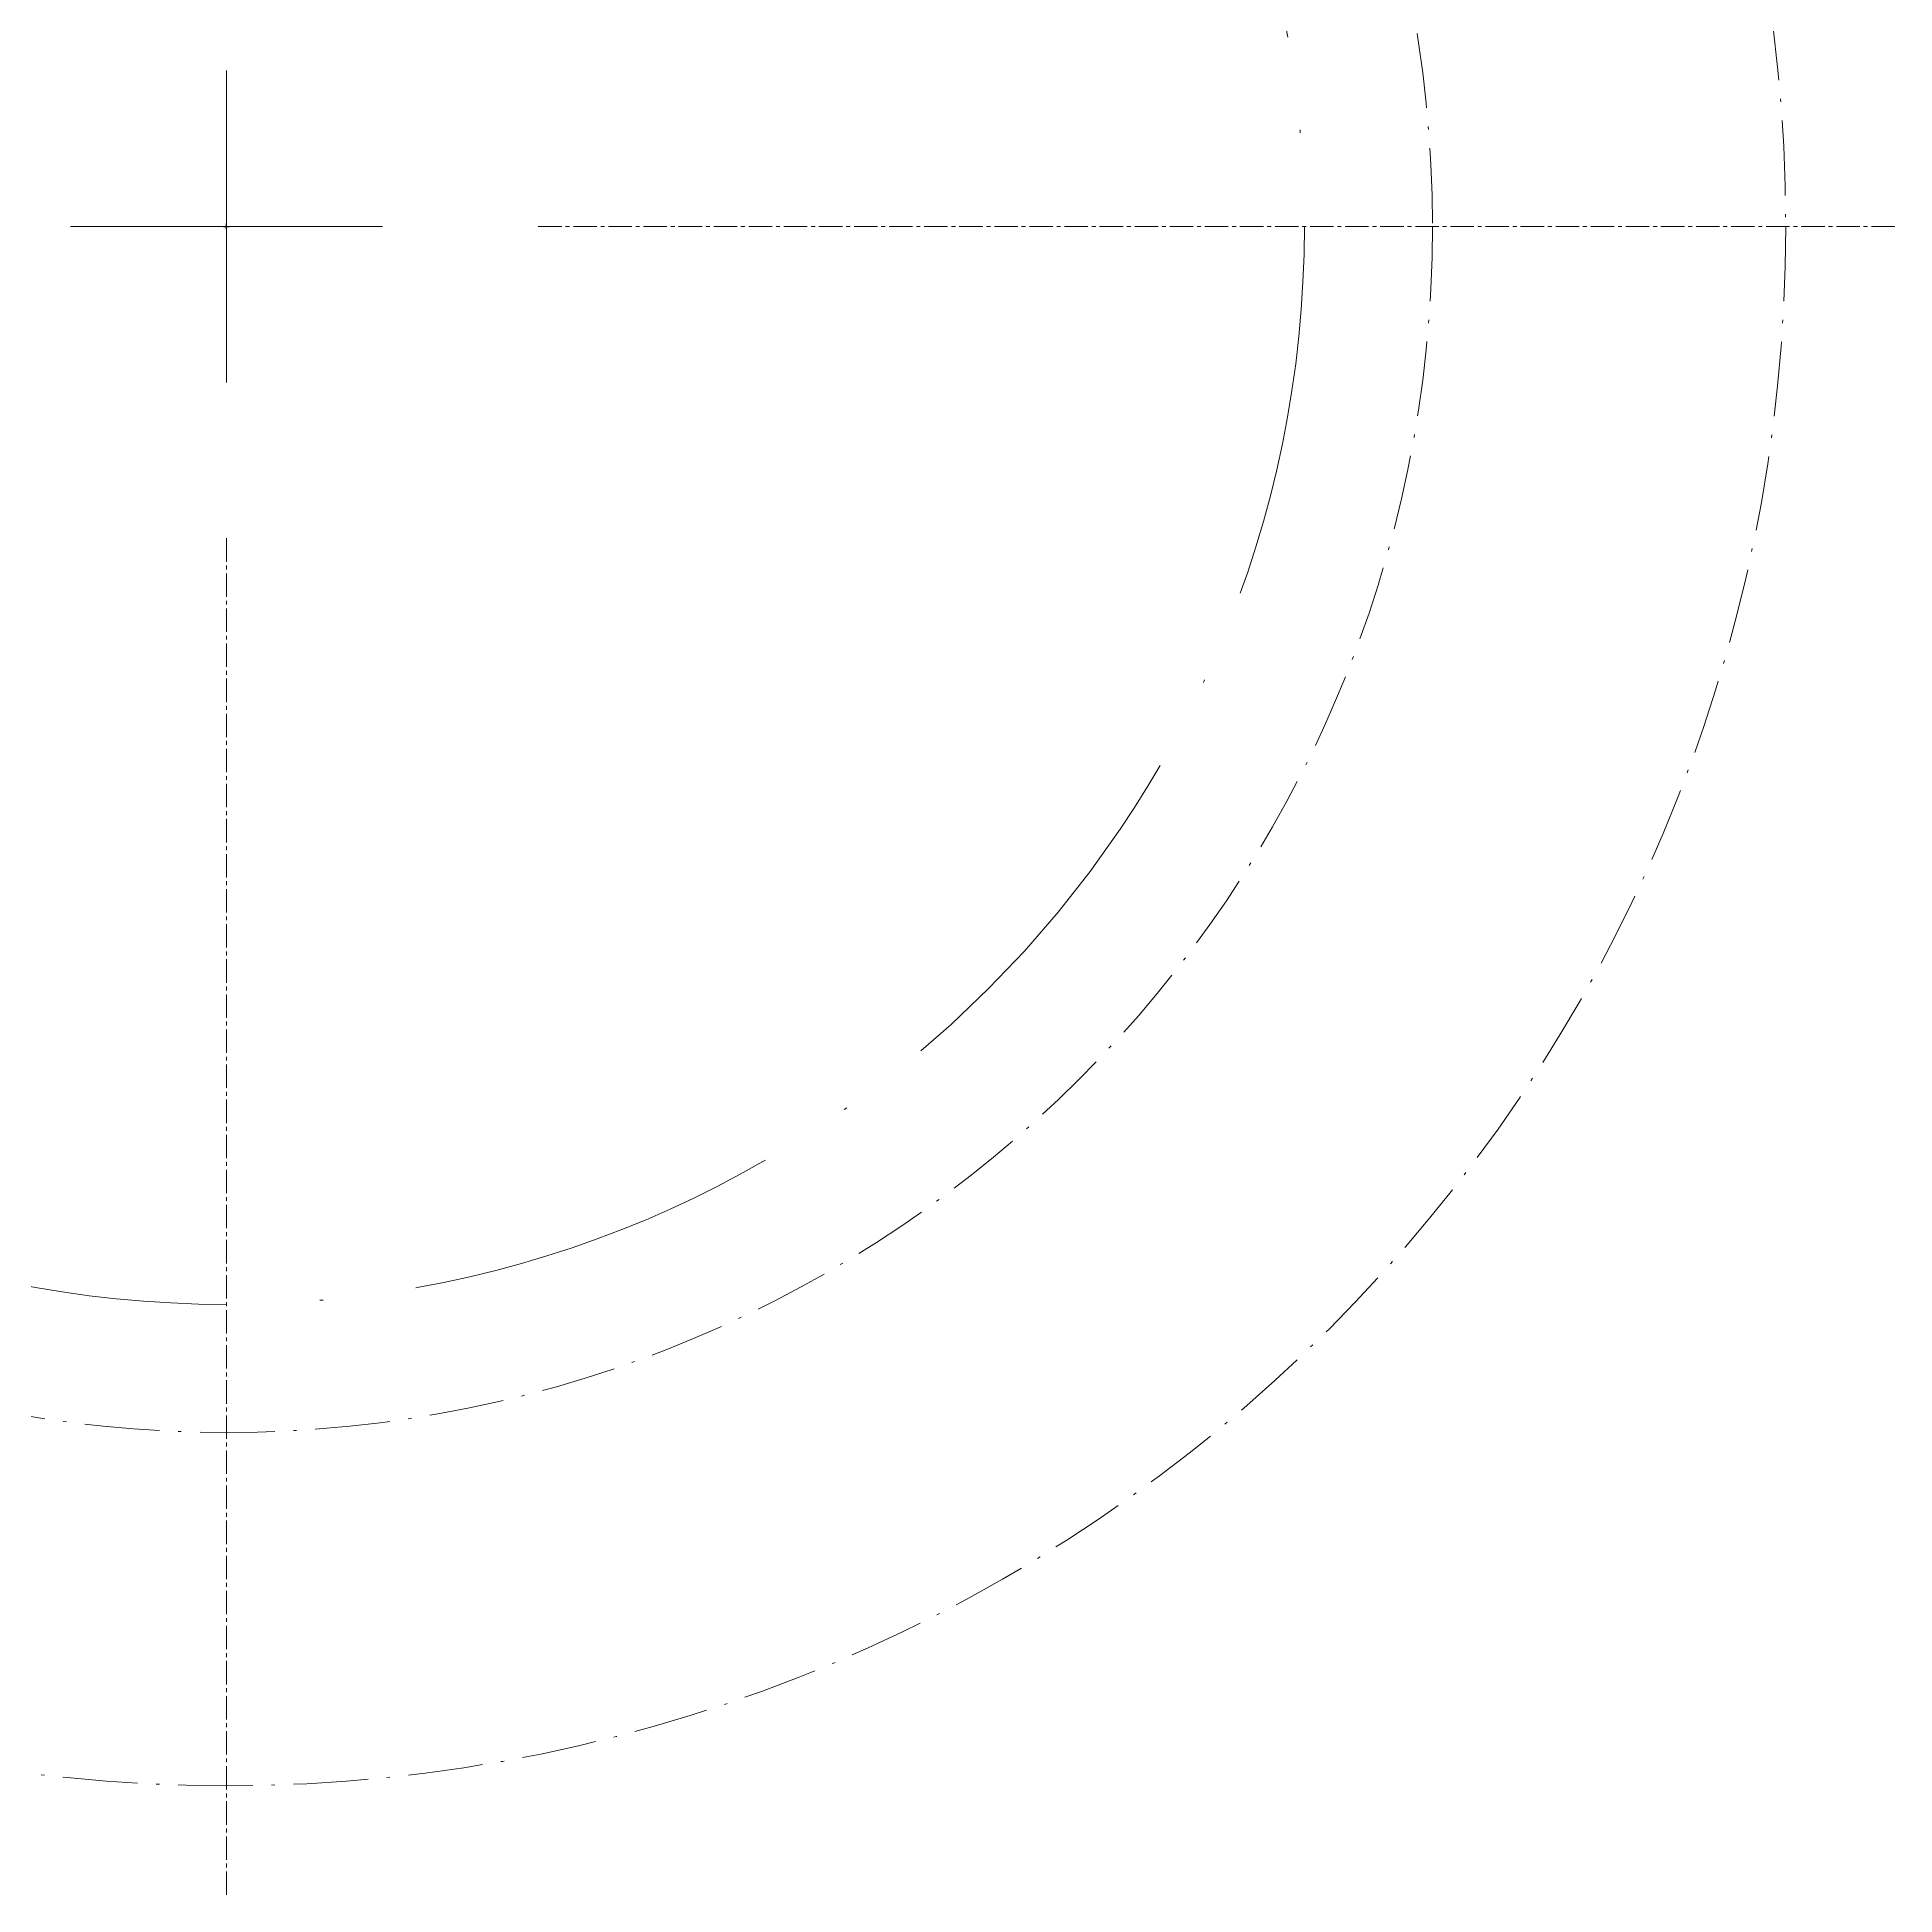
# Model space of a CAD drawing. Header units: centimetres. Extents: x 6 to 114, y 6 to 114.
# Drawn here: x 53.9 to 113.5, y 6.5 to 66.1 of the extents above; entities that cross this region are included whole.
import ezdxf

# ---------------------------------------------------------------- set-up
doc = ezdxf.new("R2010")
doc.units = ezdxf.units.CM
doc.linetypes.add('ACAD_ISO10W100', pattern=[18, 12, -3, 0, -3])
doc.linetypes.add('CENTER2', pattern=[1.125, 0.75, -0.125, 0.125, -0.125])
doc.layers.add('dimensiuni', color=111, linetype='Continuous', lineweight=15)
doc.layers.add('linii de ajutor', color=131, linetype='ACAD_ISO10W100', lineweight=20)
doc.styles.get("Standard").update_dxf_attribs({"font": 'arial.ttf', "height": 1.5})
doc.dimstyles.get("Standard").update_dxf_attribs({"dimtxt": 0.18, "dimasz": 0.18, "dimexe": 0.18, "dimexo": 0.0625, "dimgap": 0.09, "dimtad": 0, "dimtih": 1, "dimtoh": 1, "dimdec": 4, "dimzin": 0, "dimdsep": 46, "dimtxsty": 'Standard', "dimcen": 0.09, "dimadec": 0, "dimazin": 0, "dimtfac": 1, "dimtdec": 4, "dimtofl": 0, "dimtmove": 0, "dimatfit": 3, "dimfxl": 1, "dimtolj": 1, "dimtzin": 0, "dimarcsym": 0})

# ---------------------------------------------------------------- blocks, each defined once
blk = doc.blocks.new('*U6')
at = {"layer": 'linii de ajutor', "color": 0, "linetype": 'Continuous', "transparency": 16777216}
for p, q in [((0, -5), (0, 5)), ((-5, 0), (5, 0))]:
    blk.add_line(p, q, dxfattribs=at)
at = {"layer": 'linii de ajutor', "color": 0, "linetype": 'CENTER2', "transparency": 16777216}
for p, q in [((10, 0), (53.5, 0)), ((0, -53.5), (0, -10))]:
    blk.add_line(p, q, dxfattribs=at)
blk = doc.blocks.new('*U7')
at = {"layer": 'linii de ajutor', "color": 0, "linetype": 'Continuous', "transparency": 16777216}
for p, q in [((0, -5), (0, 5)), ((-5, 0), (5, 0))]:
    blk.add_line(p, q, dxfattribs=at)
at = {"layer": 'linii de ajutor', "color": 0, "linetype": 'CENTER2', "transparency": 16777216}
for p, q in [((10, 0), (53.5, 0)), ((0, -53.5), (0, -10))]:
    blk.add_line(p, q, dxfattribs=at)
blk = doc.blocks.new('*D11')
at = {"layer": 'Defpoints', "color": 0, "transparency": 16777216}
for p in [(82.978, 85.822, 23.125), (37.022, 34.178, 23.125)]:
    blk.add_point(p, dxfattribs=at)
at = {"layer": 'dimensiuni', "color": 0, "lineweight": -2, "transparency": 16777216}
for p, q in [((95.223, 99.583), (83.098, 85.957)), ((95.403, 99.583), (95.223, 99.583)), ((59.91, 60), (60.09, 60)), ((60, 59.91), (60, 60.09))]:
    blk.add_line(p, q, dxfattribs=at)
at = {"layer": 'dimensiuni', "color": 0, "transparency": 16777216}
blk.add_solid([(83.076, 85.977), (83.12, 85.937), (82.978, 85.822)], dxfattribs=at)
at = {"layer": 'dimensiuni', "color": 0, "transparency": 16777216, "insert": (100.006, 99.583), "char_height": 1.5, "attachment_point": 5}
blk.add_mtext('\\A1;∅69.1317', dxfattribs=at)

msp = doc.modelspace()

# ---------------------------------------------------------------- linework, layer by layer
at = {"layer": 'linii de ajutor', "ltscale": 0.2}
for centre, radius in [((60, 60), 50), ((60, 60), 50), ((60, 60), 50), ((60, 60, 3.125), 38.67187)]:
    msp.add_circle(centre, radius, dxfattribs=at)
at = {"layer": 'linii de ajutor'}
msp.add_circle((60, 60, 23.125), 34.56587, dxfattribs=at)

# ---------------------------------------------------------------- block references
at = {"layer": 'linii de ajutor', "linetype": 'CENTER2'}
for name in ['*U6', '*U7']:
    msp.add_blockref(name, (60, 60), dxfattribs=at)

# ---------------------------------------------------------------- dimensions: what is measured, and where the dimension line sits
at = {"layer": 'dimensiuni'}
dim = msp.add_diameter_dim_2p(p1=(37.021642, 34.177632, 23.125), p2=(82.978358, 85.822368, 23.125), dimstyle='Standard', dxfattribs=at)
dim.commit()
dim.dimension.update_dxf_attribs({"geometry": '*D11', "text_midpoint": (100.005551, 99.582824), "dimtype": 163})

doc.saveas('drawing.dxf')
